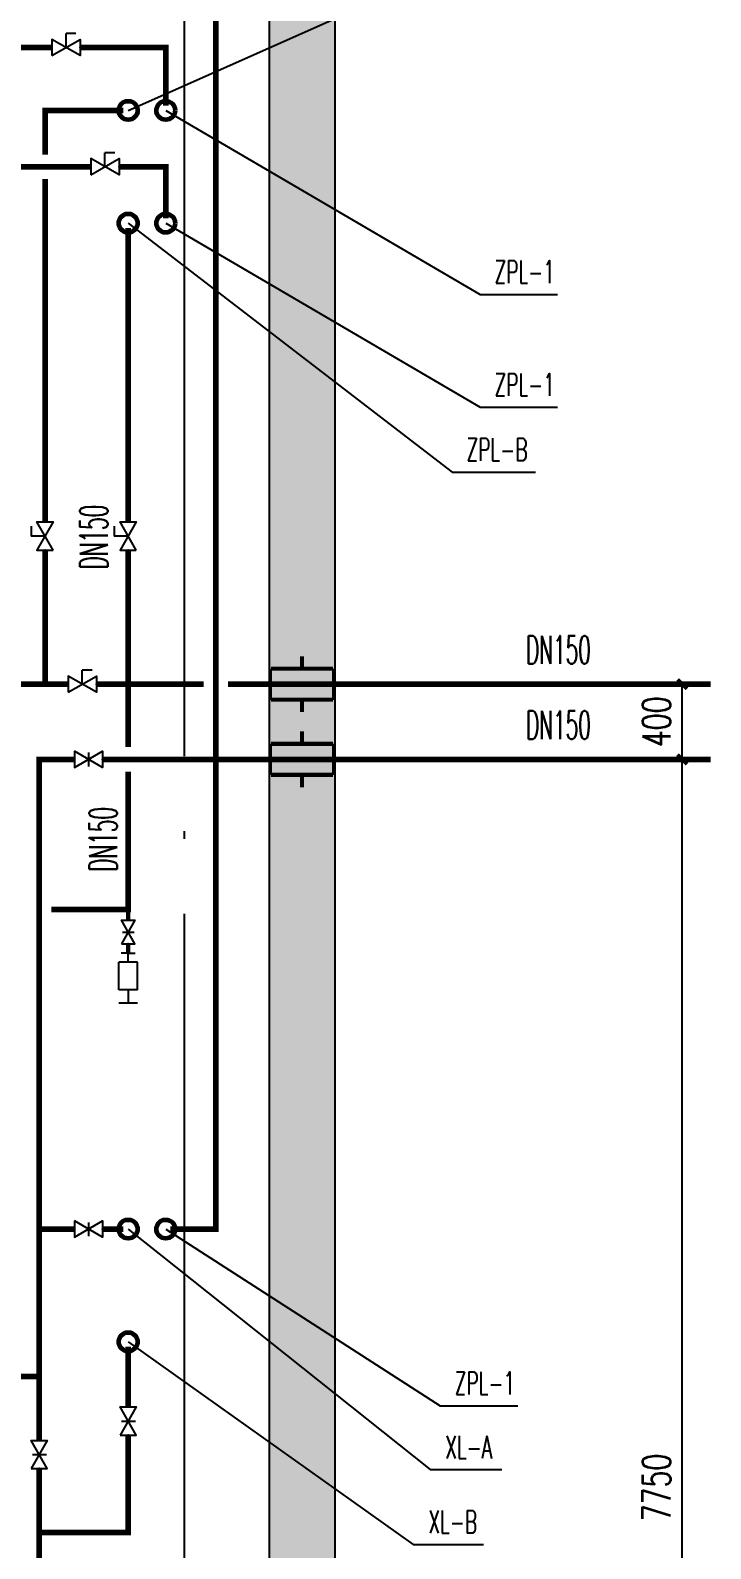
# Model space of a CAD drawing. Extents: x -452079 to 117456, y 3902 to 836955.
# Drawn here: x -311657 to -308035, y 63511 to 71591 of the extents above; entities that cross this region are included whole.
import ezdxf

# ---------------------------------------------------------------- set-up
doc = ezdxf.new("R2010")
doc.units = 0
doc.header["$LTSCALE"] = 1000
doc.header["$MEASUREMENT"] = 0
doc.linetypes.add('DOTE', pattern=[2.42, 2, -0.2, 0.02, -0.2])
for name, color, linetype in [('A-AXIS-DOTE', 14, 'DOTE'), ('A-HATCH-2', 251, 'Continuous'), ('AS-COLN', 6, 'Continuous'), ('DIM_喷淋', 6, 'Continuous'), ('DIM_消防', 1, 'Continuous'), ('EVALVE_喷淋', 7, 'Continuous'), ('FM_ZF喷淋', 6, 'Continuous'), ('FM_ZF消防', 1, 'Continuous'), ('S-VALVE_阀门', 2, 'Continuous'), ('TEXT_喷淋', 6, 'Continuous'), ('TEXT_消防', 1, 'Continuous'), ('TWT_DIM', 3, 'Continuous'), ('TWT_ZF文字', 3, 'Continuous'), ('WALL', 2, 'Continuous')]:
    doc.layers.add(name, color=color, linetype=linetype)
for name, color, linetype, lineweight in [('Gps-ZF喷淋', 6, 'TG_ZP', 60), ('Gps-ZF喷淋中', 6, 'TG_ZP2', 60), ('Gps-ZF消防', 1, 'TG_X', 60), ('LG-ZF喷淋', 6, 'Continuous', 60), ('LG-ZF消防', 1, 'Continuous', 60)]:
    doc.layers.add(name, color=color, linetype=linetype, lineweight=lineweight)
doc.styles.add('_TCH_DIM_T3', font='SIMPLEX', dxfattribs={"width": 0.705882, "bigfont": 'GBCBIG'})
doc.styles.add('_TWT_PIPEDN', font='SIMPLEX', dxfattribs={"width": 0.65, "height": 3.5, "bigfont": 'HZTXT'})
doc.styles.add('_TWT_SERIAL', font='SIMPLEX', dxfattribs={"width": 0.8, "height": 3, "bigfont": 'HZTXT'})
doc.styles.add('TG_LINETYPE', font='SIMPLEX', dxfattribs={"width": 0.8, "height": 3.5, "bigfont": 'HZTXT'})
doc.linetypes.add('TG_X', pattern='A,5,-0.3,["X",TG_LINETYPE,S=0.1,R=0,X=-0.23,Y=-0.15],0', length=5.3)
doc.linetypes.add('TG_ZP', pattern='A,3,-0.6,["ZP",TG_LINETYPE,S=0.1,R=0,X=-0.52,Y=-0.15],0', length=3.6)
doc.linetypes.add('TG_ZP2', pattern='A,4,-0.6,["ZP2",TG_LINETYPE,S=0.1,R=0,X=-0.52,Y=-0.15],0', length=4.6)
doc.dimstyles.new('_TCH_ARCH&&50', dxfattribs={"dimtxt": 148.75, "dimasz": 50, "dimexe": 50, "dimexo": 50, "dimgap": 63.125, "dimtad": 1, "dimdec": 0, "dimzin": 0, "dimdsep": 46, "dimtxsty": '_TCH_DIM_T3', "dimblk": 'ARCHTICK', "dimcen": 0.09, "dimclrt": 7, "dimazin": 2, "dimtfac": 1, "dimtdec": 0, "dimtix": 1, "dimtmove": 2, "dimatfit": 3, "dimfxl": 0, "dimtolj": 1, "dimtzin": 0, "dimarcsym": 0})

# ---------------------------------------------------------------- blocks, each defined once
blk = doc.blocks.new('$VALVE$00000296')
for points in [[(-125, 72), (-125, -72), (125, 72), (125, -72), (-125, 72)], [(0, 60), (0, -64)]]:
    blk.add_lwpolyline(points)
for p in [(-125, 0), (125, 0)]:
    blk.add_point(p)
blk = doc.blocks.new('scxnq_M')
for p, q in [((-1946430.2, 699898.5), (-1946430.2, 700045.4)), ((-1946330.7, 700045.4), (-1946430.2, 700045.4)), ((-1946380.5, 700093.8), (-1946417.9, 700093.8)), ((-1946380.5, 700093.8), (-1946343.1, 700093.8)), ((-1946380.5, 700045.4), (-1946380.5, 700093.8)), ((-1946330.7, 699898.5), (-1946330.7, 700045.4)), ((-1946330.7, 699898.5), (-1946430.2, 699898.5)), ((-1946380.5, 699898.5), (-1946380.5, 699826.6)), ((-1946330.7, 699826.6), (-1946430.2, 699826.6))]:
    blk.add_line(p, q)
at = {"layer": 'Gps-ZF消防', "linetype": 'TG_X', "const_width": 22.5}
for points in [[(-1946380.5, 700268.3), (-1946380.5, 700325.5)], [(-1946380.5, 700093.8), (-1946380.5, 700143.3)]]:
    blk.add_lwpolyline(points, dxfattribs=at)
at = {"layer": 'S-VALVE_阀门', "xscale": 0.5, "yscale": 0.5, "zscale": 0.5, "rotation": 90}
blk.add_blockref('$VALVE$00000296', (-1946380.5, 700205.8), dxfattribs=at)
blk = doc.blocks.new('A$C7EDB0725')
at = {"layer": 'A-HATCH-2'}
h = blk.add_hatch(dxfattribs=at)
h.set_pattern_fill('混凝土', color=8, scale=50)
h.set_pattern_definition([(50, (375246.58, -51127.7), (358.6301, -31.37607), [37.5, -412.5]), (355, (375246.58, -51127.7), (-69.37567, 376.09607), [30, -330]), (100.4514, (375276.46, -51130.3), (289.2547, 344.71977), [31.8701, -350.57106]), (46.1842, (375246.58, -51027.7), (533.6205, -82.7595), [56.25, -618.75]), (96.6356, (375291.04, -51034.6), (467.33135, 487.0589), [47.80514, -525.8565]), (351.1842, (375246.6, -51027.7), (467.331, 487.0593), [45, -495]), (21, (375296.58, -51052.7), (298.45353, -201.30945), [37.5, -412.5]), (326, (375296.58, -51052.7), (121.65767, 362.57502), [30, -330]), (71.4514, (375321.45, -51069.47), (420.1113, 161.26525), [31.8701, -350.57106]), (37.5, (375246.58, -51127.7), (6.079928, 166.446927), [0, -326, 0, -335, 0, -331.25]), (7.5, (375246.58, -51127.7), (131.53477, 197.20586), [0, -191, 0, -318.5, 0, -126.25]), (327.5, (375135.08, -51127.7), (266.91122, -11.277436), [0, -125, 0, -390, 0, -517.5]), (317.5, (375085.08, -51127.7), (291.59308, 50.05249), [0, -162.5, 0, -259, 0, -367.5])])
h.paths.add_polyline_path([(8660, 15922.8), (8310, 15922.8), (8310, 811.9), (8460, 695.3), (8660, 811.9)])
at = {"layer": 'A-AXIS-DOTE', "color": 8, "ltscale": 2}
blk.add_lwpolyline([(7860, 0), (7860, 16505.8)], dxfattribs=at)
at = {"layer": 'AS-COLN'}
for p, q in [((8310, 16505.8), (8310, 1262.8)), ((8660, 16505.8), (8660, 462.8))]:
    blk.add_line(p, q, dxfattribs=at)
blk = doc.blocks.new('$EVALVE$00000030')
for p in [(0, 0), (87, 124)]:
    blk.add_line(p, (0, 124))
blk.add_lwpolyline([(-125, -72), (125, 72), (125, -72), (-125, 72)], close=True)
for p in [(-125, 0), (125, 0)]:
    blk.add_point(p)
blk = doc.blocks.new('$VALVE$00000553')
for p, q in [((-137.7, -68.9), (-137.7, 68.8)), ((137.7, -68.9), (137.7, 68.8)), ((-137.7, 0), (137.7, 0)), ((0, -6.3), (0, 6.3))]:
    blk.add_line(p, q)
at = {"const_width": 18.4}
for points in [[(-137.7, 68.8), (-137.7, 68.8), (0, 68.8)], [(0, 123.6), (0, 68.8), (0, 68.8)], [(137.7, 68.8), (137.7, 68.8), (0, 68.8)], [(0, -68.9), (-137.7, -68.9), (-137.7, -68.9)], [(0, -68.9), (137.7, -68.9), (137.7, -68.9)], [(0, -68.9), (0, -123.6), (0, -123.6)]]:
    blk.add_lwpolyline(points, dxfattribs=at)
blk = doc.blocks.new('_ArchTick')
at = {"color": 0, "linetype": 'ByBlock', "const_width": 0.4}
blk.add_lwpolyline([(-0.5, -0.5), (0.5, 0.5)], dxfattribs=at)
blk = doc.blocks.new('*D552')
at = {"layer": 'TWT_DIM', "color": 0, "lineweight": -2, "transparency": 16777216}
for p, q in [((-308085.4, 68111.3), (-308236.3, 68111.3)), ((-308186.3, 67711.3), (-308186.3, 68111.3)), ((-308085.4, 67711.3), (-308236.3, 67711.3))]:
    blk.add_line(p, q, dxfattribs=at)
at = {"layer": 'TWT_DIM', "color": 0, "lineweight": -2, "transparency": 16777216, "xscale": 50, "yscale": 50, "zscale": 50}
for p, rotation in [((-308186.3, 68111.3), 90), ((-308186.3, 67711.3), 270)]:
    blk.add_blockref('_ArchTick', p, dxfattribs=dict(at, rotation=rotation))
at = {"layer": 'TWT_DIM', "color": 7, "transparency": 16777216, "insert": (-308323.8, 67911.3), "char_height": 148.75, "attachment_point": 5, "rotation": 90, "style": '_TCH_DIM_T3'}
blk.add_mtext('\\A1;400', dxfattribs=at)
blk = doc.blocks.new('*D553')
at = {"layer": 'TWT_DIM', "color": 0, "lineweight": -2, "transparency": 16777216}
for p, q in [((-308085.4, 67711.3), (-308236.3, 67711.3)), ((-308186.3, 59961.5), (-308186.3, 67711.3)), ((-308085.4, 59961.5), (-308236.3, 59961.5))]:
    blk.add_line(p, q, dxfattribs=at)
at = {"layer": 'TWT_DIM', "color": 0, "lineweight": -2, "transparency": 16777216, "xscale": 50, "yscale": 50, "zscale": 50}
for p, rotation in [((-308186.3, 67711.3), 90), ((-308186.3, 59961.5), 270)]:
    blk.add_blockref('_ArchTick', p, dxfattribs=dict(at, rotation=rotation))
at = {"layer": 'TWT_DIM', "color": 7, "transparency": 16777216, "insert": (-308323.8, 63836.4), "char_height": 148.75, "attachment_point": 5, "rotation": 90, "style": '_TCH_DIM_T3'}
blk.add_mtext('\\A1;7750', dxfattribs=at)

msp = doc.modelspace()

# ---------------------------------------------------------------- hatches: boundary and pattern name
at = {"layer": 'Gps-ZF喷淋', "linetype": 'TG_ZP'}
for points in [[(-310936.01, 71499.55), (-310936.01, 71514.55), (-310921.01, 71514.55)], [(-310936.01, 71499.55), (-310921.01, 71499.55), (-310921.01, 71514.55)], [(-310936.01, 70864.92), (-310921.01, 70864.92), (-310921.01, 70879.92)], [(-310936.01, 70864.92), (-310936.01, 70879.92), (-310921.01, 70879.92)], [(-310668.77, 65211.64), (-310653.77, 65211.64), (-310653.77, 65196.64)], [(-310668.77, 65211.64), (-310668.77, 65196.64), (-310653.77, 65196.64)]]:
    msp.add_hatch(color=256, dxfattribs=at).paths.add_polyline_path(points)
at = {"layer": 'Gps-ZF喷淋中', "linetype": 'Continuous'}
for points in [[(-311578.29, 71164.92), (-311593.29, 71164.92), (-311593.29, 71179.92)], [(-311578.29, 71164.92), (-311578.29, 71179.92), (-311593.29, 71179.92)], [(-311136.01, 66912.18), (-311121.01, 66912.18), (-311121.01, 66897.18)], [(-311136.01, 66912.18), (-311136.01, 66897.18), (-311121.01, 66897.18)]]:
    msp.add_hatch(color=4, dxfattribs=at).paths.add_polyline_path(points)
at = {"layer": 'Gps-ZF消防'}
for points in [[(-311610.02, 67711.3), (-311625.02, 67711.3), (-311625.02, 67726.3)], [(-311610.02, 67711.3), (-311610.02, 67726.3), (-311625.02, 67726.3)], [(-311136.01, 63597.22), (-311121.01, 63597.22), (-311121.01, 63582.22)], [(-311136.01, 63597.22), (-311136.01, 63582.22), (-311121.01, 63582.22)]]:
    msp.add_hatch(color=256, dxfattribs=at).paths.add_polyline_path(points)

# ---------------------------------------------------------------- linework, layer by layer
at = {"layer": 'DIM_喷淋'}
for p, q in [((-311136.01, 71164.92), (-309359.67, 71954.04)), ((-310936.01, 71164.92), (-309262.76, 70185.33)), ((-311136.01, 70564.92), (-309410.97, 69240.08)), ((-310936.01, 70564.92), (-309262.76, 69585.33)), ((-309262.76, 70185.33), (-308850.34, 70185.33)), ((-309262.76, 69585.33), (-308850.34, 69585.33)), ((-309410.97, 69240.08), (-308968.61, 69240.08)), ((-310936.01, 65211.64), (-309474.8, 64271.79)), ((-309474.8, 64271.79), (-309062.38, 64271.79))]:
    msp.add_line(p, q, dxfattribs=at)
at = {"layer": 'DIM_消防'}
for p, q in [((-311136.01, 65211.4), (-309527.73, 63931.24)), ((-311136.01, 64611.4), (-309618.04, 63533.17)), ((-309527.73, 63931.24), (-309147.55, 63931.24)), ((-309618.04, 63533.17), (-309244.15, 63533.17))]:
    msp.add_line(p, q, dxfattribs=at)
at = {"layer": 'Gps-ZF喷淋', "linetype": 'TG_ZP', "ltscale": 0.4, "const_width": 30}
for points in [[(-310668.77, 65211.64), (-310668.77, 72663.84)], [(-311879.56, 71499.55), (-311541.66, 71499.55)], [(-311391.43, 71499.55), (-310936.01, 71499.55)], [(-310936.01, 71189.92), (-310936.01, 71499.55)], [(-311879.56, 70864.92), (-311334.71, 70864.92)], [(-311184.48, 70864.92), (-310936.01, 70864.92)], [(-310936.01, 70589.92), (-310936.01, 70864.92)], [(-310911.01, 65211.64), (-310668.77, 65211.64)]]:
    msp.add_lwpolyline(points, dxfattribs=at)
at = {"layer": 'Gps-ZF喷淋中', "color": 4, "linetype": 'Continuous', "const_width": 30}
for points in [[(-311578.29, 70929.92), (-311578.29, 71164.92)], [(-311578.29, 71164.92), (-311161.01, 71164.92)], [(-311578.29, 68975.01), (-311578.29, 70799.92)], [(-311136.01, 68975.01), (-311136.01, 70539.92)], [(-311578.29, 68111.3), (-311578.29, 68824.78)], [(-311136.01, 68111.3), (-311136.01, 68824.78)], [(-313831.68, 68111.3), (-311578.29, 68111.3)], [(-311578.29, 68111.3), (-311455.57, 68111.3)], [(-311305.34, 68111.3), (-311136.01, 68111.3)], [(-311136.01, 67776.3), (-311136.01, 68111.3)], [(-311136.01, 68111.3), (-310733.77, 68111.3)], [(-310603.77, 68111.3), (-308035.42, 68111.3)], [(-311136.01, 66912.18), (-311136.01, 67646.3)], [(-311545.02, 66912.18), (-311136.01, 66912.18)]]:
    msp.add_lwpolyline(points, dxfattribs=at)
at = {"layer": 'Gps-ZF消防', "ltscale": 0.5, "const_width": 30}
for points in [[(-311610.02, 65211.4), (-311610.02, 67711.3)], [(-311610.02, 67711.3), (-311422.56, 67711.3)], [(-311272.56, 67711.3), (-308035.42, 67711.3)], [(-311610.02, 64426.79), (-311610.02, 65211.4)], [(-311610.02, 65211.4), (-311422.56, 65211.4)], [(-311272.56, 65211.4), (-311161.01, 65211.4)], [(-311136.01, 64265.15), (-311136.01, 64586.4)], [(-313533.77, 64426.79), (-311610.02, 64426.79)], [(-311610.02, 64087), (-311610.02, 64426.79)], [(-311136.01, 63597.22), (-311136.01, 64115.15)], [(-311610.02, 63597.22), (-311610.02, 63937)], [(-311610.02, 63061.4), (-311610.02, 63597.22)], [(-311610.02, 63597.22), (-311136.01, 63597.22)]]:
    msp.add_lwpolyline(points, dxfattribs=at)
at = {"layer": 'LG-ZF喷淋'}
for centre in [(-311136.01, 71164.92), (-310936.01, 71164.92), (-311136.01, 70564.92), (-310936.01, 70564.92), (-310936.01, 65211.64)]:
    msp.add_circle(centre, 50, dxfattribs=at)
at = {"layer": 'LG-ZF消防'}
for centre in [(-311136.01, 65211.4), (-311136.01, 64611.4)]:
    msp.add_circle(centre, 50, dxfattribs=at)

# ---------------------------------------------------------------- block references
at = {"layer": 'EVALVE_喷淋', "xscale": 0.6, "yscale": 0.6, "zscale": 0.6}
for p in [(-311466.55, 71499.55), (-311259.59, 70864.92), (-311380.45, 68111.3)]:
    msp.add_blockref('$EVALVE$00000030', p, dxfattribs=at)
at = {"layer": 'EVALVE_喷淋', "xscale": 0.6, "yscale": 0.6, "zscale": 0.6, "rotation": 90}
for p in [(-311578.29, 68899.9), (-311136.01, 68899.9)]:
    msp.add_blockref('$EVALVE$00000030', p, dxfattribs=at)
at = {"layer": 'FM_ZF喷淋', "xscale": 1.2, "yscale": 1.2, "zscale": 1.2}
msp.add_blockref('$VALVE$00000553', (-310210.42, 68111.3), dxfattribs=at)
at = {"layer": 'FM_ZF消防'}
for name, p, xscale, yscale, zscale in [('$VALVE$00000553', (-310210.42, 67711.3), 1.2, 1.2, 1.2), ('$VALVE$00000296', (-311347.56, 67711.3), 0.6, 0.6, 0.6), ('$VALVE$00000296', (-311347.56, 65211.4), 0.6, 0.6, 0.6)]:
    msp.add_blockref(name, p, dxfattribs=dict(at, xscale=xscale, yscale=yscale, zscale=zscale))
at = {"layer": 'FM_ZF消防', "xscale": 0.6, "yscale": 0.6, "zscale": 0.6, "rotation": 90}
for p in [(-311136.01, 64190.15), (-311610.02, 64012)]:
    msp.add_blockref('$VALVE$00000296', p, dxfattribs=at)
at = {"layer": 'TWT_ZF文字', "ltscale": 0.5}
msp.add_blockref('scxnq_M', (1635244.46, -633413.29, 3000), dxfattribs=at)
at = {"layer": 'WALL'}
msp.add_blockref('A$C7EDB0725', (-318695.45, 58048.58, -3000), dxfattribs=at)

# ---------------------------------------------------------------- texts
at = {"layer": 'DIM_喷淋', "color": 7, "style": '_TWT_SERIAL', "width": 0.6}
for s, p in [('ZPL-1', (-309185.48, 70245.33)), ('ZPL-1', (-309185.48, 69645.33)), ('ZPL-B', (-309334.61, 69300.08)), ('ZPL-1', (-309397.52, 64331.79))]:
    msp.add_text(s, height=120, dxfattribs=at).set_placement(p)
at = {"layer": 'DIM_消防', "color": 7, "style": '_TWT_SERIAL', "width": 0.6}
for s, p in [('XL-A', (-309448.4, 63991.24)), ('XL-B', (-309538.15, 63593.17))]:
    msp.add_text(s, height=120, dxfattribs=at).set_placement(p)
at = {"layer": 'TEXT_喷淋', "style": '_TWT_PIPEDN', "width": 0.52}
for p in [(-311244.1, 68721.75), (-311194.42, 67113.13)]:
    msp.add_text('DN150', height=150, rotation=90, dxfattribs=at).set_placement(p)
msp.add_text('DN150', height=150, dxfattribs=at).set_placement((-309017.61, 68219.39))
at = {"layer": 'TEXT_消防', "style": '_TWT_PIPEDN', "width": 0.52}
msp.add_text('DN150', height=150, dxfattribs=at).set_placement((-309017.61, 67819.39))

# ---------------------------------------------------------------- dimensions: what is measured, and where the dimension line sits
at = {"layer": 'TWT_DIM'}
for p1, p2, picture, middle in [((-308035.42, 67711.3), (-308035.42, 68111.3), '*D552', (-308323.76, 67911.3)), ((-308035.42, 59961.51), (-308035.42, 67711.3), '*D553', (-308323.76, 63836.41))]:
    dim = msp.add_aligned_dim(p1=p1, p2=p2, distance=150.85, dimstyle='_TCH_ARCH&&50', dxfattribs=at)
    dim.commit()
    dim.dimension.update_dxf_attribs({"geometry": picture, "text_midpoint": middle})

doc.saveas('drawing.dxf')
